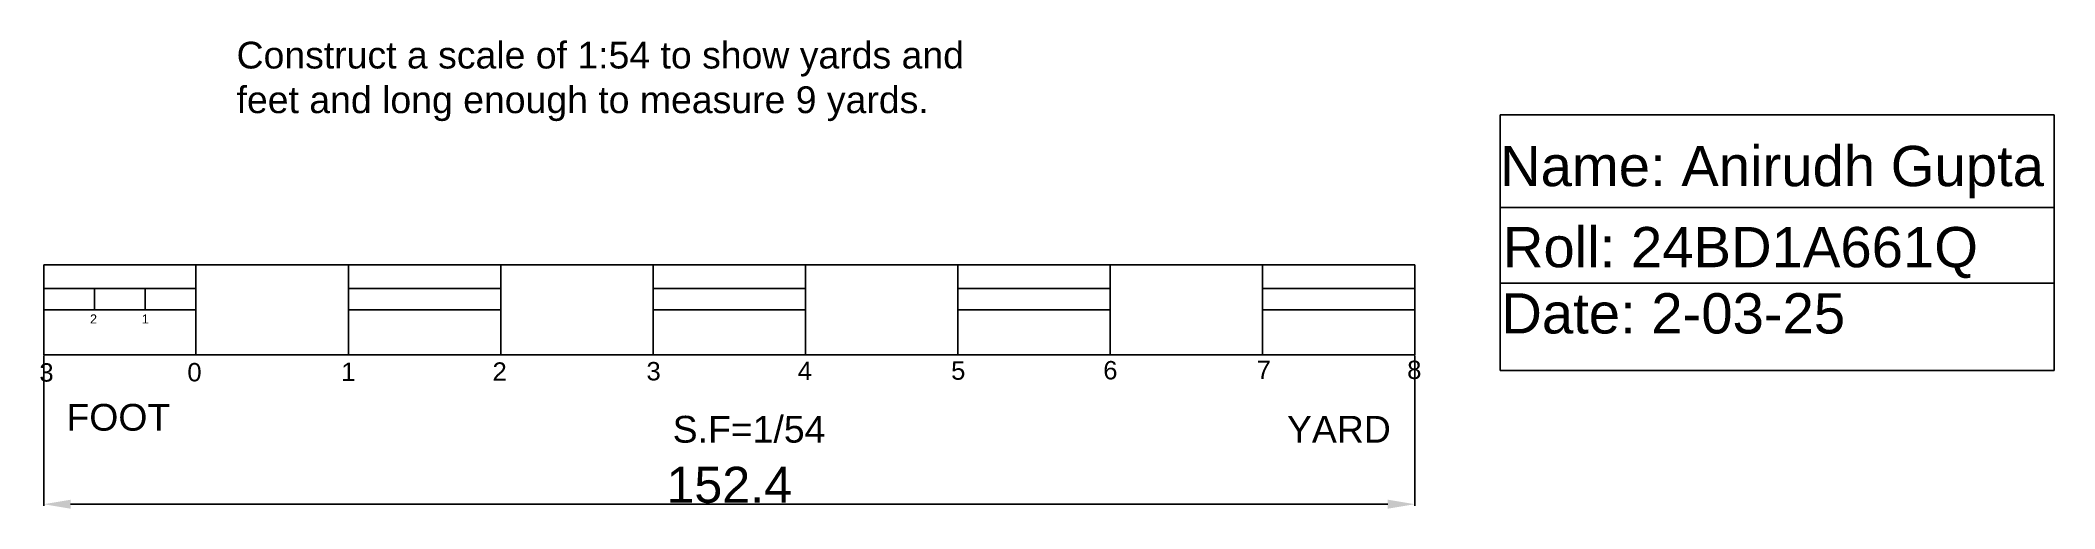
# Model space of a CAD drawing. Header units: millimetres. Extents: x 37 to 261, y 21 to 73.
import ezdxf

# ---------------------------------------------------------------- set-up
doc = ezdxf.new("R2010")
doc.units = ezdxf.units.MM
doc.header["$MEASUREMENT"] = 0
doc.header["$PDMODE"] = 1
doc.styles.get("Standard").update_dxf_attribs({"font": 'arial.ttf'})
doc.dimstyles.get("Standard").update_dxf_attribs({"dimtxt": 4, "dimasz": 3, "dimexe": 0.18, "dimexo": 0.0625, "dimgap": 0.09, "dimtad": 1, "dimdec": 1, "dimzin": 0, "dimdsep": 46, "dimtxsty": 'Standard', "dimcen": 0.09, "dimclrd": 6, "dimclre": 4, "dimadec": 0, "dimazin": 0, "dimtfac": 1, "dimtdec": 1, "dimtofl": 0, "dimtmove": 0, "dimatfit": 3, "dimfxl": 1, "dimtolj": 1, "dimtzin": 0, "dimarcsym": 1})

# ---------------------------------------------------------------- blocks, each defined once
blk = doc.blocks.new('*D2')
at = {"color": 4, "lineweight": -2, "transparency": 16777216}
for p, q in [((37.8, 37.62), (37.8, 20.91)), ((190.2, 37.62), (190.2, 20.91))]:
    blk.add_line(p, q, dxfattribs=at)
at = {"color": 6, "lineweight": -2, "transparency": 16777216}
blk.add_line((40.8, 21.09), (187.2, 21.09), dxfattribs=at)
at = {"color": 6, "transparency": 16777216}
for points in [[(40.8, 21.59), (40.8, 20.59), (37.8, 21.09)], [(187.2, 21.59), (187.2, 20.59), (190.2, 21.09)]]:
    blk.add_solid(points, dxfattribs=at)
at = {"layer": 'Defpoints', "color": 0, "transparency": 16777216}
for p in [(37.8, 37.68), (190.2, 37.68), (190.2, 21.09)]:
    blk.add_point(p, dxfattribs=at)
at = {"color": 0, "transparency": 16777216, "insert": (114, 23.22), "char_height": 4, "attachment_point": 5}
blk.add_mtext('\\A1;152.4', dxfattribs=at)

msp = doc.modelspace()

# ---------------------------------------------------------------- linework, layer by layer
for p, q in [((199.67, 64.37), (199.67, 35.96)), ((261.27, 64.37), (199.67, 64.37)), ((261.27, 64.37), (261.27, 35.96)), ((199.67, 54.07), (261.32, 54.07)), ((190.2, 47.68), (37.8, 47.68)), ((37.8, 47.68), (37.8, 37.68)), ((54.73, 47.68), (54.73, 37.68)), ((71.67, 47.68), (71.67, 37.68)), ((88.6, 47.68), (88.6, 37.68)), ((105.54, 47.68), (105.54, 37.68)), ((122.47, 47.68), (122.47, 37.68)), ((139.4, 47.68), (139.4, 37.68)), ((156.34, 47.68), (156.34, 37.68)), ((173.27, 47.68), (173.27, 37.68)), ((190.2, 37.68), (190.2, 47.68)), ((37.8, 45.06), (54.73, 45.06)), ((43.44, 42.68), (43.44, 45.06)), ((49.09, 42.68), (49.09, 45.06)), ((71.67, 45.06), (88.6, 45.06)), ((105.54, 45.06), (122.47, 45.06)), ((139.4, 45.06), (156.34, 45.06)), ((173.27, 45.06), (190.2, 45.06)), ((199.67, 45.65), (261.27, 45.65)), ((37.8, 42.68), (54.73, 42.68)), ((71.67, 42.68), (88.6, 42.68)), ((105.54, 42.68), (122.47, 42.68)), ((139.4, 42.68), (156.34, 42.68)), ((173.27, 42.68), (190.2, 42.68)), ((37.8, 37.68), (190.2, 37.68)), ((199.67, 35.96), (261.27, 35.96))]:
    msp.add_line(p, q)
for p in [(43.44, 42.68), (49.09, 42.68), (54.73, 37.68), (71.66, 37.68), (88.6, 37.68), (105.53, 37.68), (122.46, 37.68), (139.4, 37.68), (156.33, 37.68), (173.26, 37.68)]:
    msp.add_point(p)

# ---------------------------------------------------------------- texts
for s, height, p in [('Name: Anirudh Gupta', 4.475, (199.67, 56.43)), ('Roll: 24BD1A661Q', 4.475, (199.98, 47.42)), ('Date: 2-03-25', 4.475, (199.81, 40.06)), ('2', 1.01, (42.95, 41.17)), ('1', 1.01, (48.71, 41.17)), ('3', 2.04, (37.32, 34.71)), ('0', 2.04, (53.77, 34.74)), ('1', 2.04, (70.87, 34.78)), ('2', 2.04, (87.69, 34.81)), ('3', 2.04, (104.8, 34.85)), ('4', 2.04, (121.61, 34.89)), ('5', 2.04, (138.66, 34.92)), ('6', 2.04, (155.57, 34.96)), ('7', 2.04, (172.62, 35)), ('8', 2.04, (189.35, 35)), ('FOOT', 2.975, (40.33, 29.26)), ('S.F=1/54', 2.975, (107.71, 27.93)), ('YARD', 2.975, (175.99, 27.93))]:
    msp.add_text(s, height=height).set_placement(p)
at = {"insert": (59.24, 72.48), "char_height": 2.9751, "attachment_point": 1}
msp.add_mtext_dynamic_manual_height_columns('Construct a scale of 1:54 to show yards and feet and long enough to measure 9 yards.', width=88.1532, gutter_width=14.88, heights=[13.04], dxfattribs=at)

# ---------------------------------------------------------------- dimensions: what is measured, and where the dimension line sits
dim = msp.add_linear_dim(base=(190.2, 21.09), p1=(37.8, 37.68), p2=(190.2, 37.68), dimstyle='Standard')
dim.commit()
dim.dimension.update_dxf_attribs({"geometry": '*D2', "text_midpoint": (114, 23.22)})

doc.saveas('drawing.dxf')
